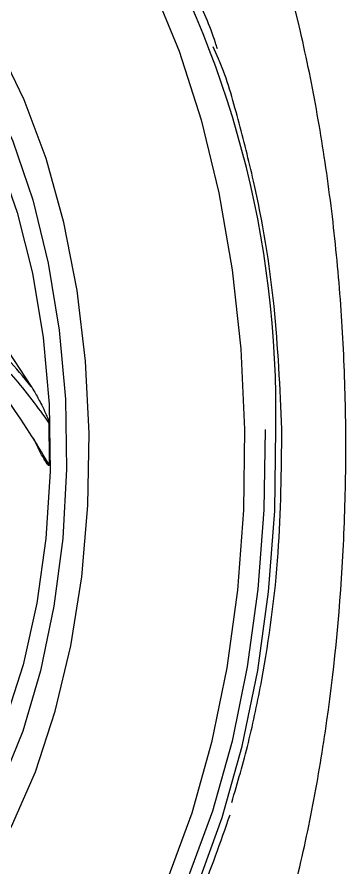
# Model space of a CAD drawing. Header units: inches. Extents: x 2 to 86, y -22 to 129.
# Drawn here: x 78.514 to 78.99, y 45.711 to 46.942 of the extents above; entities that cross this region are included whole.
import ezdxf

# ---------------------------------------------------------------- set-up
doc = ezdxf.new("R2010")
doc.units = ezdxf.units.IN
doc.header["$MEASUREMENT"] = 0
doc.layers.add('BDIM_CYAN', color=4, linetype='Continuous')

# ---------------------------------------------------------------- blocks, each defined once
blk = doc.blocks.new('2026 RHYTHM')
at = {"layer": 'BDIM_CYAN', "color": 3}
for p, q in [((76.4321, 45.8958), (76.4246, 45.9129)), ((76.128, 45.4719), (76.1611, 45.422))]:
    blk.add_line(p, q, dxfattribs=at)
at = {"layer": 'BDIM_CYAN', "color": 3, "flags": 128}
for points in [[(75.8142, 46.2804), (75.8481, 46.2984), (75.9067, 46.3183), (75.9661, 46.3243), (76.0256, 46.3165), (76.0842, 46.2949), (76.1412, 46.26), (76.1958, 46.2121), (76.2472, 46.1519), (76.2946, 46.0802), (76.3375, 45.9982), (76.3751, 45.9069), (76.4071, 45.8076), (76.4328, 45.7017), (76.4521, 45.5907), (76.4645, 45.4762), (76.47, 45.3597)], [(76.245, 45.3544), (76.2397, 45.4587), (76.2274, 45.5608), (76.2082, 45.659), (76.1826, 45.7514), (76.151, 45.8364), (76.1139, 45.9125), (76.0721, 45.9784)], [(76.093, 44.7163), (76.1326, 44.7856), (76.1671, 44.8649), (76.1959, 44.9525), (76.2184, 45.047), (76.2342, 45.1467), (76.2432, 45.2497), (76.245, 45.3544)], [(75.9495, 45.9729), (75.9958, 45.9361), (76.0389, 45.8867), (76.0779, 45.8255), (76.1121, 45.7539), (76.1406, 45.6734), (76.1629, 45.5857), (76.1785, 45.4928), (76.187, 45.3965), (76.1883, 45.299), (76.1824, 45.2023), (76.1693, 45.1084), (76.1494, 45.0194), (76.1231, 44.9372), (76.0909, 44.8635), (76.0536, 44.7999), (76.0118, 44.7478), (75.9666, 44.7082)], [(76.0049, 45.9857), (76.017, 45.9733), (76.0607, 45.9185), (76.1001, 45.8525), (76.1346, 45.7764), (76.1633, 45.6917), (76.1858, 45.6002), (76.2016, 45.5035), (76.2105, 45.4036), (76.2122, 45.3024), (76.2066, 45.2019), (76.194, 45.104), (76.1746, 45.0106), (76.1487, 44.9236), (76.1169, 44.8447), (76.0987, 44.8083)], [(76.47, 45.3597), (76.4684, 45.2429), (76.4598, 45.1275), (76.4442, 45.015), (76.422, 44.907), (76.3934, 44.8051), (76.3588, 44.7107), (76.3188, 44.625), (76.2738, 44.5494), (76.2245, 44.4848), (76.1715, 44.4323), (76.1158, 44.3924), (76.0579, 44.3658), (75.9988, 44.3529), (75.9393, 44.3537), (75.8801, 44.3684), (75.8296, 44.3923)], [(76.4995, 45.3598), (76.4979, 45.2436), (76.4893, 45.1286), (76.4739, 45.0166), (76.4518, 44.9091), (76.4233, 44.8076), (76.3889, 44.7136), (76.349, 44.6284), (76.3042, 44.5531), (76.2551, 44.4888), (76.2024, 44.4364), (76.1469, 44.3968), (76.0893, 44.3703), (76.0304, 44.3574), (75.9711, 44.3583), (75.9495, 44.362)], [(76.2699, 44.4782), (76.3163, 44.5394), (76.3619, 44.6161), (76.4025, 44.7028), (76.4375, 44.7985), (76.4665, 44.9017), (76.489, 45.0111), (76.5047, 45.125), (76.5135, 45.242), (76.5151, 45.3603)]]:
    blk.add_lwpolyline(points, dxfattribs=at)
at = {"layer": 'BDIM_CYAN', "color": 3}
for centre, radius, start, end in [((75.0611, 45.3883), 1.4542, 358.8972, 30.9797), ((74.8823, 45.3301), 1.3051, 359.0572, 1.7097)]:
    blk.add_arc(centre, radius, start, end, dxfattribs=at)
for points, knots in [([(75.8163, 46.7105), (75.8052, 46.7074), (75.794, 46.7039), (75.7718, 46.6957), (75.7606, 46.6912), (75.7274, 46.676), (75.7056, 46.6641), (75.6412, 46.6227), (75.5997, 46.5878), (75.5399, 46.5243), (75.5203, 46.5011), (75.4827, 46.4519), (75.4646, 46.4257), (75.4126, 46.3427), (75.3808, 46.2814), (75.3448, 46.1972), (75.3378, 46.1799), (75.3244, 46.145), (75.3179, 46.1273), (75.2992, 46.0734), (75.2761, 45.9997), (75.2569, 45.9221), (75.244, 45.8624), (75.2399, 45.8423), (75.2322, 45.8016), (75.2286, 45.7809), (75.212, 45.6773), (75.203, 45.593), (75.1957, 45.4648), (75.1942, 45.4217), (75.1937, 45.3566), (75.1938, 45.3348), (75.1945, 45.2912), (75.1951, 45.2695), (75.1995, 45.1615), (75.2071, 45.0765), (75.2246, 44.9511), (75.2315, 44.9096), (75.2474, 44.8275), (75.2562, 44.7874), (75.2855, 44.6702), (75.3086, 44.596), (75.3421, 44.5081), (75.349, 44.4908), (75.3634, 44.4567), (75.3708, 44.4399), (75.3934, 44.3909), (75.4092, 44.3597), (75.4586, 44.2707), (75.4942, 44.2174), (75.5422, 44.1583), (75.552, 44.1469), (75.5717, 44.125), (75.5816, 44.1145), (75.6117, 44.0845), (75.6322, 44.0664), (75.6737, 44.0338), (75.6949, 44.0193), (75.727, 44.0003), (75.7378, 43.9945), (75.7596, 43.9837), (75.7706, 43.9787), (75.8256, 43.9565), (75.8695, 43.9468), (75.9351, 43.9436), (75.9569, 43.9445), (76.0005, 43.9502), (76.0223, 43.9551), (76.0864, 43.9754), (76.1277, 43.9966), (76.1876, 44.0395), (76.2072, 44.0557), (76.2362, 44.0829), (76.2458, 44.0924), (76.2646, 44.1124), (76.2738, 44.1227), (76.3193, 44.1766), (76.3532, 44.2262), (76.4005, 44.3103), (76.4157, 44.34), (76.4448, 44.4025), (76.4585, 44.435), (76.4972, 44.5358), (76.5198, 44.6075), (76.5489, 44.7221), (76.5579, 44.7617), (76.5738, 44.8418), (76.5808, 44.8824), (76.599, 45.0057), (76.6075, 45.09), (76.6134, 45.1981), (76.6143, 45.2199), (76.6157, 45.2633), (76.6162, 45.2849), (76.6168, 45.3497), (76.6157, 45.4358), (76.6107, 45.5213), (76.6056, 45.5853), (76.6036, 45.6065), (76.5992, 45.649), (76.5968, 45.6702), (76.5887, 45.7333), (76.5824, 45.7747), (76.568, 45.856), (76.5598, 45.8961), (76.5326, 46.0136), (76.5112, 46.0872), (76.4743, 46.1907), (76.4612, 46.2241), (76.4333, 46.2884), (76.4184, 46.3196), (76.3722, 46.4079), (76.3389, 46.4602), (76.2853, 46.5291), (76.2668, 46.5504), (76.2382, 46.58), (76.2284, 46.5894), (76.2088, 46.6073), (76.199, 46.6158), (76.1491, 46.6557), (76.1079, 46.6801), (76.0651, 46.6971)], [0, 0, 0, 0, 0.007812, 0.007812, 0.015625, 0.015625, 0.03125, 0.03125, 0.0625, 0.0625, 0.078125, 0.078125, 0.09375, 0.09375, 0.125, 0.125, 0.132812, 0.132812, 0.140625, 0.140625, 0.15625, 0.171875, 0.171875, 0.179687, 0.179687, 0.1875, 0.1875, 0.21875, 0.21875, 0.234375, 0.234375, 0.242187, 0.242187, 0.25, 0.25, 0.28125, 0.28125, 0.296875, 0.296875, 0.3125, 0.3125, 0.34375, 0.34375, 0.351562, 0.351562, 0.359375, 0.359375, 0.375, 0.375, 0.40625, 0.40625, 0.414062, 0.414062, 0.421875, 0.421875, 0.4375, 0.4375, 0.453125, 0.453125, 0.460937, 0.460937, 0.46875, 0.46875, 0.5, 0.5, 0.515625, 0.515625, 0.53125, 0.53125, 0.5625, 0.5625, 0.578125, 0.578125, 0.585937, 0.585937, 0.59375, 0.59375, 0.625, 0.625, 0.640625, 0.640625, 0.65625, 0.65625, 0.6875, 0.6875, 0.703125, 0.703125, 0.71875, 0.71875, 0.75, 0.75, 0.757812, 0.757812, 0.765625, 0.765625, 0.78125, 0.796875, 0.796875, 0.804687, 0.804687, 0.8125, 0.8125, 0.828125, 0.828125, 0.84375, 0.84375, 0.875, 0.875, 0.890625, 0.890625, 0.90625, 0.90625, 0.9375, 0.9375, 0.953125, 0.953125, 0.960937, 0.960937, 0.96875, 0.96875, 1, 1, 1, 1]), ([(76.4305, 45.9103), (76.4296, 45.9132), (76.4208, 45.9415), (76.3981, 45.9922), (76.3623, 46.0646), (76.335, 46.1129), (76.3187, 46.1337), (76.3185, 46.134)], [0, 0, 0, 0, 0.03231, 0.319039, 0.640105, 0.995634, 1, 1, 1, 1]), ([(76.5239, 45.36), (76.5212, 45.4196), (76.5158, 45.5424), (76.4907, 45.6928), (76.4607, 45.808), (76.4442, 45.8685), (76.4326, 45.8947), (76.4321, 45.8958)], [0, 0, 0, 0, 0.313439, 0.645654, 0.818871, 0.992124, 1, 1, 1, 1]), ([(76.1611, 45.422), (76.1498, 45.4357), (76.1274, 45.4629), (76.1044, 45.4841), (76.0899, 45.4948), (76.0813, 45.4998), (76.0779, 45.5007), (76.0762, 45.5011)], [0, 0, 0, 0, 0.284599, 0.565427, 0.713522, 0.857932, 1, 1, 1, 1]), ([(76.0699, 45.4914), (76.0726, 45.4905), (76.0777, 45.4887), (76.0917, 45.4791), (76.1105, 45.4626), (76.1347, 45.4368), (76.1605, 45.4052), (76.1785, 45.3805), (76.1868, 45.369)], [0, 0, 0, 0, 0.154219, 0.301464, 0.47799, 0.661716, 0.843633, 1, 1, 1, 1]), ([(76.1872, 45.3086), (76.1868, 45.3093), (76.1859, 45.3109), (76.1829, 45.3158), (76.1738, 45.3311), (76.1532, 45.3641), (76.1222, 45.4101), (76.0913, 45.4478), (76.0808, 45.4579), (76.0761, 45.4624)], [0, 0, 0, 0, 0.007324, 0.019564, 0.058649, 0.192116, 0.441769, 0.746986, 1, 1, 1, 1]), ([(76.1611, 45.422), (76.1628, 45.4192), (76.1674, 45.4116), (76.1739, 45.3997), (76.1799, 45.3879), (76.1837, 45.3788), (76.1863, 45.3733), (76.1867, 45.3695), (76.1868, 45.369)], [0, 0, 0, 0, 0.191782, 0.518998, 0.728969, 0.85611, 0.98384, 1, 1, 1, 1]), ([(76.4514, 44.8205), (76.4598, 44.849), (76.4764, 44.9061), (76.5013, 45.0253), (76.522, 45.177), (76.5233, 45.3002), (76.5239, 45.36)], [0, 0, 0, 0, 0.174592, 0.349221, 0.684072, 1, 1, 1, 1]), ([(76.1872, 45.3086), (76.1872, 45.3085), (76.1872, 45.3083), (76.1871, 45.3079), (76.187, 45.3077), (76.1868, 45.3075), (76.1864, 45.3075), (76.1847, 45.3089), (76.179, 45.3176), (76.1722, 45.3307), (76.1669, 45.3419), (76.1652, 45.3457)], [0, 0, 0, 0, 0.005486, 0.011027, 0.016042, 0.021524, 0.030897, 0.060168, 0.194769, 0.728714, 1, 1, 1, 1]), ([(76.2806, 44.4817), (76.2987, 44.5042), (76.3312, 44.5448), (76.372, 44.6152), (76.4121, 44.6967), (76.4351, 44.7629), (76.449, 44.8027)], [0, 0, 0, 0, 0.2666909, 0.4812607, 0.6877579, 1, 1, 1, 1])]:
    blk.add_open_spline(points, degree=3, knots=knots, dxfattribs=at)

msp = doc.modelspace()

# ---------------------------------------------------------------- block references
msp.add_blockref('2026 RHYTHM', (2.3733, 0.9854))

doc.saveas('drawing.dxf')
